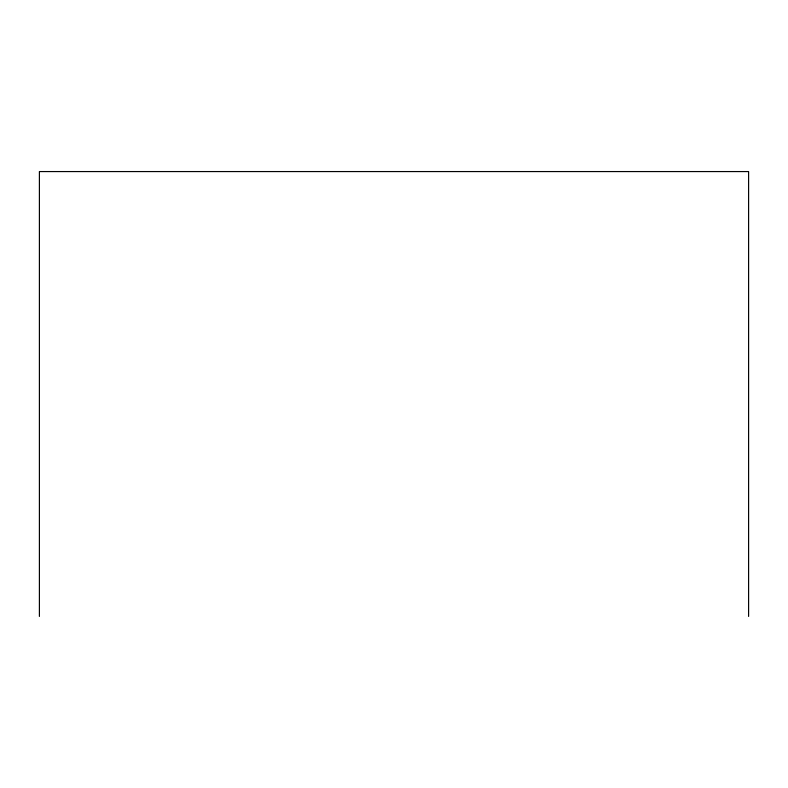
<?xml version="1.0" encoding="UTF-8"?>
<svg xmlns="http://www.w3.org/2000/svg" width="788" height="788" viewBox="0 0 788 788"><rect width="100%" height="100%" fill="white"/><g stroke="black" fill="none" stroke-linecap="round" stroke-linejoin="round"><path stroke-width="1.18" d="M748.6 616.433L748.6 171.567L39.4 171.567L39.4 616.433"/></g></svg>
